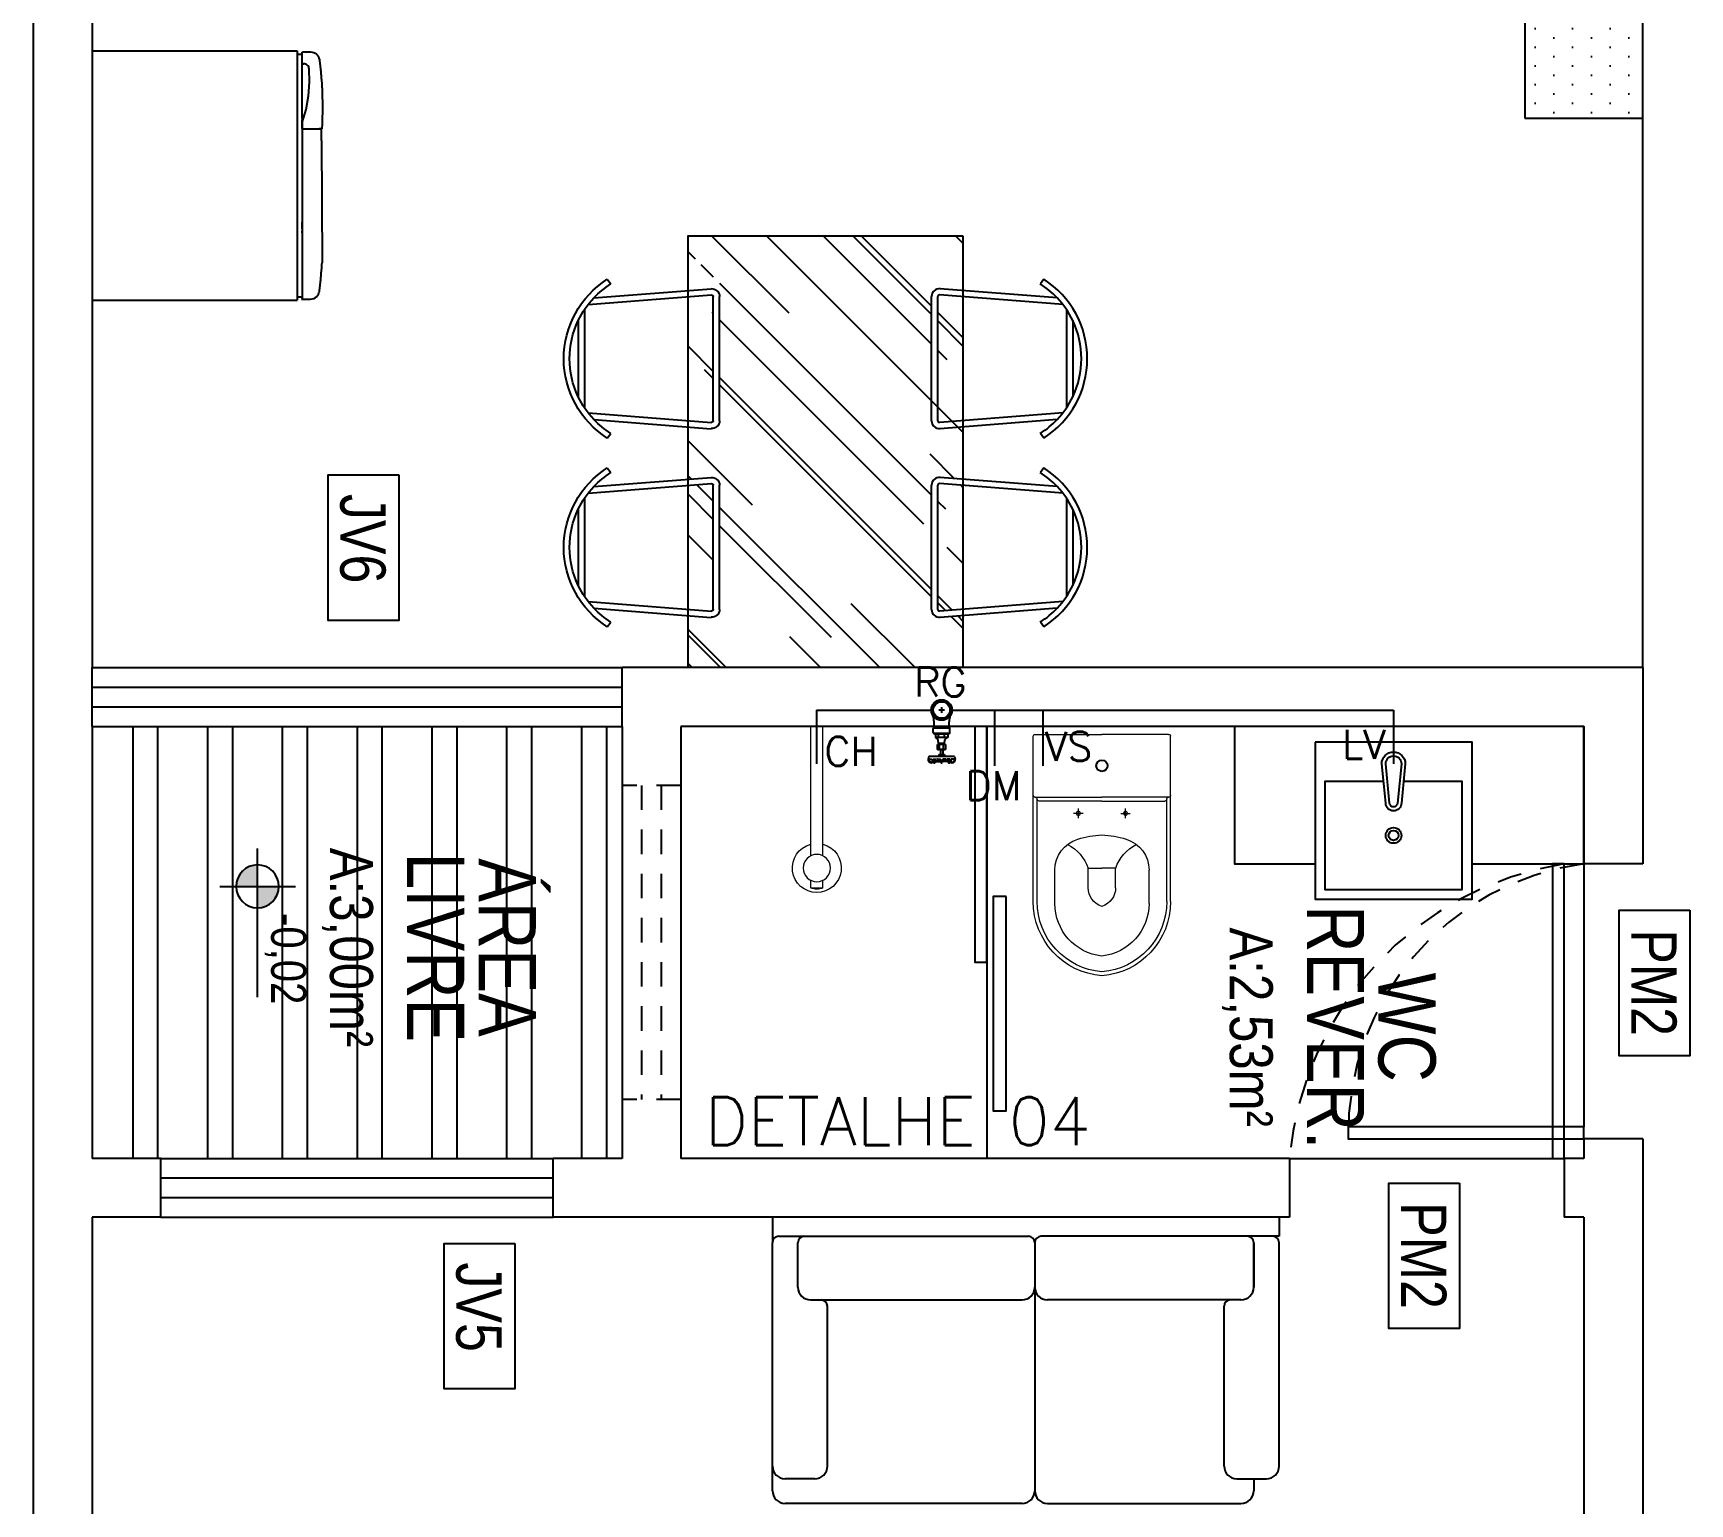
# Model space of a CAD drawing. Header units: millimetres. Extents: x 2993 to 6523, y 1057 to 2221.
# Drawn here: x 3011 to 3019.44, y 1141.56 to 1149.06 of the extents above; entities that cross this region are included whole.
import ezdxf
from ezdxf.enums import TextEntityAlignment as Align

# ---------------------------------------------------------------- set-up
doc = ezdxf.new("R2010")
doc.units = ezdxf.units.MM
doc.linetypes.add('HIDDEN2', pattern=[0.1875, 0.125, -0.0625])
doc.linetypes.add('LINHA_SIMETRIA', pattern=[0.25, 0.15, -0.1])
for name, color, linetype in [('AR-MOB', 252, 'Continuous'), ('AUXILIAR_VIPTEC', 1, 'Continuous'), ('Cnx_Agua_Fria_Det', 150, 'Continuous'), ('DIVERSOS', 1, 'Continuous'), ('E-txt-g', 3, 'Continuous'), ('HIDRA', 4, 'Continuous'), ('LINHA_SIMETRIA', 1, 'LINHA_SIMETRIA'), ('MOB', 251, 'Continuous')]:
    doc.layers.add(name, color=color, linetype=linetype)
doc.layers.add('E-Lay-9', color=9, linetype='Continuous', lineweight=9)
doc.layers.add('E-Txt-W', color=7, linetype='Continuous', lineweight=20)
doc.styles.add('ADITIVOCAD', font='ROMANS.shx')
doc.styles.add('F2', font='ARIALN.TTF')
doc.styles.add('REG60', font='romans.shx', dxfattribs={"width": 0.8, "height": 0.15})
doc.styles.add('REG80', font='romans.shx', dxfattribs={"width": 0.8, "height": 0.2})

# ---------------------------------------------------------------- blocks, each defined once
blk = doc.blocks.new('GELAD-VS')
at = {"color": 8}
blk.add_line((-0.0958, -0.3127), (-0.0958, -0.3151), dxfattribs=at)
for points in [[(-0.2946, 0.2704), (0.3404, 0.2704)], [(-0.2946, 0.2704), (-0.2946, -0.2524)], [(0.3404, 0.2704), (0.3404, -0.2524)], [(-0.2946, -0.2524), (0.3404, -0.2524)], [(-0.2861, -0.2524), (-0.2861, -0.2648)], [(0.3319, -0.2524), (0.3319, -0.2648)], [(-0.2919, -0.2667), (-0.2919, -0.2864), (-0.2915, -0.2903), (-0.2907, -0.2942), (-0.2888, -0.2977), (-0.2861, -0.3011), (-0.2834, -0.3042), (-0.2799, -0.3062), (-0.276, -0.3077), (-0.2722, -0.3089), (-0.2687, -0.3093), (-0.2652, -0.3096), (-0.2613, -0.31), (-0.2578, -0.3104), (-0.254, -0.3108), (-0.2505, -0.3112), (-0.247, -0.3116), (-0.2432, -0.312), (-0.2397, -0.3124), (-0.2358, -0.3127), (-0.2323, -0.3131), (-0.2285, -0.3131), (-0.225, -0.3135), (-0.2211, -0.3139), (-0.2176, -0.3143), (-0.2138, -0.3147), (-0.2103, -0.3147), (-0.2064, -0.3151), (-0.2029, -0.3151), (-0.1991, -0.3154), (-0.1956, -0.3154), (-0.1917, -0.3158), (-0.1882, -0.3158), (-0.1844, -0.3158), (-0.1809, -0.3162), (-0.177, -0.3162), (-0.1735, -0.3162), (-0.1697, -0.3166), (-0.1662, -0.3166), (-0.1623, -0.3166), (-0.1588, -0.3166), (-0.155, -0.3166), (-0.1515, -0.3166), (-0.1476, -0.3166), (-0.1442, -0.3166), (-0.1403, -0.3166), (-0.1368, -0.3166), (-0.1329, -0.3166), (-0.1295, -0.3162), (-0.1256, -0.3162), (-0.1221, -0.3162), (-0.1182, -0.3158), (-0.1148, -0.3158), (-0.1109, -0.3158), (-0.1074, -0.3154), (-0.1039, -0.3154), (-0.1001, -0.3151), (-0.0958, -0.3151)], [(-0.2899, -0.2648), (-0.2899, -0.2648), (-0.2899, -0.2648), (-0.2899, -0.2648), (-0.2899, -0.2648), (-0.2899, -0.2648), (-0.2899, -0.2648), (-0.2907, -0.2648), (-0.2911, -0.2652), (-0.2915, -0.2659), (-0.2915, -0.2663), (-0.2915, -0.2663), (-0.2915, -0.2663), (-0.2915, -0.2663), (-0.2915, -0.2663), (-0.2915, -0.2667)], [(-0.1237, -0.2648), (-0.2899, -0.2648)], [(-0.2636, -0.2648), (-0.2636, -0.2648), (-0.2636, -0.2648), (-0.2636, -0.2648), (-0.2636, -0.2648), (-0.2636, -0.2648), (-0.2636, -0.2648), (-0.2636, -0.2648), (-0.2636, -0.2648)], [(-0.2617, -0.2667), (-0.2617, -0.2663), (-0.2621, -0.2663), (-0.2621, -0.2659), (-0.2621, -0.2659), (-0.2625, -0.2656), (-0.2625, -0.2656), (-0.2625, -0.2652), (-0.2629, -0.2652), (-0.2633, -0.2648), (-0.2633, -0.2648), (-0.2636, -0.2648), (-0.2636, -0.2648)], [(-0.2617, -0.2667), (-0.2617, -0.2687)], [(-0.249, -0.2826), (-0.2513, -0.2822), (-0.254, -0.2814), (-0.2563, -0.2799), (-0.2582, -0.2779), (-0.2598, -0.276), (-0.2609, -0.2737), (-0.2617, -0.271), (-0.2617, -0.2687)], [(-0.1124, -0.2648), (-0.1457, -0.2748), (-0.1797, -0.281), (-0.2145, -0.2837), (-0.249, -0.2826)], [(-0.1237, -0.2648), (-0.1221, -0.2648), (-0.1209, -0.2648), (-0.1194, -0.2648), (-0.119, -0.2648), (-0.1182, -0.2648)], [(-0.1209, -0.2648), (-0.1221, -0.2648)], [(-0.1182, -0.2648), (-0.1182, -0.2648)], [(-0.1124, -0.2648), (-0.1128, -0.2648), (-0.1128, -0.2648), (-0.1132, -0.2648), (-0.1136, -0.2648), (-0.114, -0.2648), (-0.1144, -0.2648), (-0.1148, -0.2648), (-0.1155, -0.2648), (-0.1163, -0.2648), (-0.1171, -0.2648), (-0.1182, -0.2648), (-0.1182, -0.2648)], [(-0.1182, -0.2648), (-0.1182, -0.2648)], [(-0.1124, -0.2648), (-0.0958, -0.2648)], [(-0.0966, -0.2648), (-0.1124, -0.2648), (-0.1124, -0.2648), (-0.1124, -0.2648), (-0.1124, -0.2648), (-0.1124, -0.2648)], [(-0.0966, -0.2648), (-0.0966, -0.2648), (-0.0966, -0.2648), (-0.0966, -0.2648), (-0.0966, -0.2648), (-0.0966, -0.2648), (-0.0966, -0.2648), (-0.0966, -0.2648), (-0.0966, -0.2648), (-0.0966, -0.2648), (-0.0966, -0.2648), (-0.0966, -0.2648), (-0.0966, -0.2648)], [(-0.0958, -0.2648), (0.3404, -0.2648)], [(-0.0958, -0.2648), (-0.0958, -0.2648), (-0.0958, -0.2648), (-0.0958, -0.2648), (-0.0958, -0.2659)], [(-0.0958, -0.2648), (-0.0958, -0.2659)], [(-0.0958, -0.2648), (-0.0958, -0.3093)], [(-0.0958, -0.2648), (-0.0958, -0.3139), (-0.0958, -0.3093)], [(-0.0958, -0.2659), (-0.0958, -0.3081)], [(-0.0958, -0.2675), (-0.0958, -0.2667)], [(-0.0656, -0.2648), (-0.0656, -0.2648), (-0.0656, -0.2648), (-0.0656, -0.2648), (-0.0656, -0.2648), (-0.0656, -0.2648), (-0.0656, -0.2648), (-0.0656, -0.2648), (-0.0656, -0.2648), (-0.0656, -0.2648), (-0.0656, -0.2648), (-0.0656, -0.2648), (-0.0656, -0.2648), (-0.0656, -0.2648), (-0.0656, -0.2648), (-0.0656, -0.2648), (-0.0656, -0.2648), (-0.0656, -0.2648), (-0.0656, -0.2648), (-0.0656, -0.2648), (-0.0656, -0.2648)], [(0.1583, -0.2648), (0.1416, -0.2648)], [(0.1424, -0.2648), (0.1583, -0.2648), (0.1583, -0.2648), (0.1583, -0.2648), (0.1583, -0.2648), (0.1583, -0.2648)], [(0.1583, -0.2648), (0.1583, -0.2648), (0.1587, -0.2648), (0.1587, -0.2648), (0.1594, -0.2648), (0.1598, -0.2648), (0.1602, -0.2648), (0.1606, -0.2648), (0.1614, -0.2648), (0.1621, -0.2648), (0.1629, -0.2648), (0.1637, -0.2648), (0.1641, -0.2648)], [(0.1641, -0.2648), (0.1641, -0.2648)], [(0.1641, -0.2648), (0.1641, -0.2648)], [(0.1691, -0.2648), (0.1679, -0.2648), (0.1668, -0.2648), (0.1652, -0.2648), (0.1648, -0.2648), (0.1641, -0.2648)], [(0.1668, -0.2648), (0.1679, -0.2648)], [(0.1691, -0.2648), (0.3358, -0.2648)], [(0.3095, -0.2648), (0.3095, -0.2648), (0.3095, -0.2648), (0.3095, -0.2648), (0.3095, -0.2648), (0.3095, -0.2648), (0.3095, -0.2648)], [(0.3377, -0.2864), (0.3373, -0.2903), (0.3362, -0.2942), (0.3346, -0.2977), (0.3319, -0.3011), (0.3288, -0.3042), (0.3253, -0.3062), (0.3219, -0.3077), (0.318, -0.3089)], [(0.3377, -0.2663), (0.3377, -0.2663), (0.3377, -0.2663), (0.3377, -0.2663), (0.3377, -0.2663), (0.3377, -0.2663), (0.3377, -0.2663), (0.3377, -0.2659), (0.3373, -0.2652), (0.3365, -0.2648), (0.3362, -0.2648), (0.3362, -0.2648), (0.3362, -0.2648), (0.3362, -0.2648), (0.3362, -0.2648), (0.3362, -0.2648)], [(0.3377, -0.2667), (0.3377, -0.2864)], [(-0.0958, -0.3081), (-0.0958, -0.3081), (-0.0958, -0.3085)], [(-0.0958, -0.3112), (-0.0958, -0.3108), (-0.0958, -0.3108), (-0.0958, -0.3108), (-0.0958, -0.3108), (-0.0958, -0.3104), (-0.0958, -0.3104), (-0.0958, -0.31), (-0.0958, -0.31), (-0.0958, -0.31), (-0.0958, -0.3096), (-0.0958, -0.3093), (-0.0958, -0.3089), (-0.0958, -0.3089), (-0.0958, -0.3085), (-0.0958, -0.3081)], [(-0.0958, -0.3093), (-0.0958, -0.3096)], [(-0.0958, -0.31), (-0.0958, -0.3108)], [(-0.0958, -0.3108), (-0.0958, -0.3112)], [(-0.0958, -0.3112), (-0.0958, -0.3139)], [(-0.0958, -0.312), (-0.0958, -0.3124)], [(-0.0958, -0.3127), (-0.0958, -0.3131)], [(-0.0796, -0.3143), (-0.0838, -0.3143), (-0.0958, -0.3139), (-0.0958, -0.3139)], [(-0.066, -0.3143), (-0.0711, -0.3143), (-0.0796, -0.3143)], [(-0.066, -0.3143), (0.245, -0.3154)], [(0.2194, -0.3162), (0.2194, -0.3162)], [(0.2267, -0.3162), (0.2267, -0.3162)], [(0.318, -0.3089), (0.3145, -0.3093), (0.311, -0.3096), (0.3072, -0.31), (0.3037, -0.3104), (0.2998, -0.3108), (0.2963, -0.3112), (0.2925, -0.3116), (0.289, -0.312), (0.2855, -0.3124), (0.2816, -0.3127), (0.2782, -0.3131), (0.2743, -0.3131), (0.2704, -0.3135), (0.2669, -0.3139), (0.2631, -0.3143), (0.2596, -0.3147), (0.2561, -0.3147), (0.2522, -0.3151), (0.2488, -0.3151), (0.245, -0.3154)]]:
    blk.add_lwpolyline(points, dxfattribs=at)
blk = doc.blocks.new('vaso-s')
at = {"color": 8}
for start, end in [(0, 180), (180, 0)]:
    blk.add_arc((0.08, 0), 0.0143, start, end, dxfattribs=at)
at = {"layer": 'E-Lay-9', "color": 8}
for p, q in [((0, 0.17), (0, 0)), ((0.4256, 0.175), (0.005, 0.175)), ((0.16, 0.17), (0.16, 0.17)), ((0.16, 0.17), (0.16, 0)), ((0.4256, 0.165), (0.165, 0.165)), ((0.17, 0), (0.17, 0.16)), ((0.4306, 0.12), (0.3459, 0.12)), ((0.2134, 0.06), (0.1891, 0.06)), ((0.2013, 0.0479), (0.2013, 0.0722)), ((0.3406, 0.035), (0.3406, 0)), ((0.3906, 0.035), (0.3406, 0.035)), ((0, -0.17), (0, 0)), ((0.16, -0.17), (0.16, 0)), ((0.17, 0), (0.17, -0.1601)), ((0.3406, -0.035), (0.3406, 0)), ((0.3906, -0.035), (0.3406, -0.035)), ((0.2134, -0.06), (0.1891, -0.06)), ((0.2013, -0.0479), (0.2013, -0.0722)), ((0.4306, -0.12), (0.3459, -0.12)), ((0.4256, -0.165), (0.165, -0.165)), ((0.4256, -0.175), (0.005, -0.175)), ((0.16, -0.17), (0.16, -0.17))]:
    blk.add_line(p, q, dxfattribs=at)
for centre in [(0.2013, 0.06), (0.2013, -0.06)]:
    blk.add_circle(centre, 0.005, dxfattribs=at)
for centre, radius, start, end in [((0.005, 0.17), 0.005, 90, 180), ((0.155, 0.17), 0.005, 0, 90), ((0.165, 0.17), 0.00495, 180, 270), ((0.4256, -0.015), 0.19, 4.5281, 90), ((0.165, 0.16), 0.00495, 0, 90), ((0.4256, -0.015), 0.18, 4.7802, 90), ((0.3459, 0.0375), 0.0825, 90, 163.0355), ((0.3754, 0.1358), 0.1066, 206.9395, 250.9647), ((0.4306, -0.015), 0.135, 6.3794, 90), ((0.518, -0.015), 0.2624, 163.0355, 176.7233), ((0.3906, -0.015), 0.05, 17.4576, 90), ((0.518, 0.015), 0.2624, 183.2767, 196.9645), ((0.3754, -0.1358), 0.1066, 109.0353, 153.0605), ((0.3906, 0.015), 0.05, 270, 342.5424), ((0.4256, 0.015), 0.19, 270, 355.4719), ((0.4256, 0.015), 0.18, 270, 355.2198), ((0.4306, 0.015), 0.135, 270, 353.6206), ((0.3459, -0.0375), 0.0825, 196.9645, 270), ((0.165, -0.17), 0.00495, 90, 180), ((0.165, -0.1601), 0.00495, 270, 0), ((0.005, -0.17), 0.005, 180, 270), ((0.155, -0.17), 0.005, 270, 0)]:
    blk.add_arc(centre, radius, start, end, dxfattribs=at)
blk = doc.blocks.new('CUBA QUADRADA-flat-4-flat-1')
at = {"layer": 'MOB'}
blk.add_lwpolyline([(0, -0.2), (0.4, -0.2), (0.4, 0.2), (0, 0.2)], close=True, dxfattribs=at)
blk.add_lwpolyline([(0.1, -0.0255), (0.1, -0.175), (0.375, -0.175), (0.375, 0.175), (0.1, 0.175), (0.1, 0.0255)], dxfattribs=at)
for points in [[(0.155, -0.02), (0.055, -0.03, -1), (0.055, 0.03), (0.155, 0.02, -1)], [(0.155, -0.01), (0.055, -0.02, -1), (0.055, 0.02), (0.155, 0.01, -1)]]:
    blk.add_lwpolyline(points, format="xyb", close=True, dxfattribs=at)
for radius in [0.02, 0.0125]:
    blk.add_circle((0.2375, 0), radius, dxfattribs=at)
blk = doc.blocks.new('TXT-AMB75')
at = {"layer": 'E-txt-g', "style": 'REG80', "width": 0.8, "flags": 8}
blk.add_attdef('TXT', text='', height=0.2, dxfattribs=at).set_placement((0.0055, 0.2964), align=Align.CENTER)
at = {"layer": 'E-Txt-W', "style": 'REG60', "width": 0.8, "flags": 8}
blk.add_attdef('TXT', text='', height=0.15, dxfattribs=at).set_placement((0.0055, 0.0271), align=Align.CENTER)
blk = doc.blocks.new('NIVEL')
at = {"layer": 'DIVERSOS'}
h = blk.add_hatch(color=7, dxfattribs=at)
h.paths.add_polyline_path([(0, 0.137, 0.414214), (-0.137, 0), (0, 0)])
h.paths.add_polyline_path([(0, 0), (0, -0.137, 0.414214), (0.137, 0)])
at = {"layer": 'DIVERSOS', "color": 7}
for p, q in [((0, 0.242), (0, -0.242)), ((0.709, 0), (-0.242, 0))]:
    blk.add_line(p, q, dxfattribs=at)
blk.add_circle((0, 0), 0.137, dxfattribs=at)
blk = doc.blocks.new('cadeira3')
at = {"color": 8}
for p, q in [((339.39, -198.51), (363.62, -198.51)), ((332.14, -203.49), (329.22, -240.82)), ((334.29, -201.65), (331.21, -240.97)), ((335.87, -200.51), (367.14, -200.51)), ((368.73, -201.65), (371.8, -240.97)), ((370.88, -203.49), (373.8, -240.82)), ((326.24, -207.76), (327.72, -208.87)), ((376.77, -207.76), (375.3, -208.87)), ((371.3, -241.51), (331.71, -241.51)), ((371.3, -243.51), (331.71, -243.51))]:
    blk.add_line(p, q, dxfattribs=at)
for centre, radius, start, end in [((351.51, -223.91), 29.99, 32.591, 147.409), ((351.51, -223.93), 28.15, 115.4935, 133.4739), ((351.51, -223.93), 28.15, 64.5065, 115.4935), ((351.51, -223.93), 28.15, 46.5261, 64.5065), ((351.51, -223.93), 28.15, 133.4739, 147.6689), ((351.51, -223.93), 28.15, 32.3311, 46.5261), ((331.71, -241.01), 2.5, 175.5276, 270), ((331.71, -241.01), 0.5, 175.5276, 270), ((371.3, -241.01), 2.5, 270, 4.4724), ((371.3, -241.01), 0.5, 270, 4.4724)]:
    blk.add_arc(centre, radius, start, end, dxfattribs=at)
blk = doc.blocks.new('Chuveiro')
at = {"layer": 'E-Lay-9', "color": 8}
for p, q in [((-0.0311, 0.0156), (-0.3604, 0.0156)), ((0.0509, 0.0156), (0.0311, 0.0156)), ((0.0509, 0.0156), (0.0509, -0.0156)), ((-0.0311, -0.0156), (-0.3604, -0.0156)), ((0.0509, -0.0156), (0.0311, -0.0156))]:
    blk.add_line(p, q, dxfattribs=at)
blk.add_circle((0, 0), 0.0348, dxfattribs=at)
for centre, radius, start, end in [((0, 0), 0.0624, 194.4775, 165.5225), ((0.0093, 0), 0.0444, 339.4266, 20.5734)]:
    blk.add_arc(centre, radius, start, end, dxfattribs=at)
blk = doc.blocks.new("AFPVC'110088- 212")
for p, q in [((-2.42, 12.82), (-2.67, 12.54)), ((-2.07, 13.04), (-1.23, 13.04)), ((-2.06, 13.09), (-1.65, 13.09)), ((-1.52, 13.09), (-0.17, 13.09)), ((-1.31, 12.64), (-1.19, 12.92)), ((-1.1, 12.64), (-1, 12.92)), ((-0.85, 13.04), (-0.17, 13.04)), ((-0.19, 12.76), (-0.15, 13.34)), ((0.19, 12.76), (0.15, 13.34)), ((1.52, 13.09), (0.17, 13.09)), ((0.85, 13.04), (0.17, 13.04)), ((1.1, 12.64), (1, 12.92)), ((1.31, 12.64), (1.19, 12.92)), ((2.07, 13.04), (1.23, 13.04)), ((2.06, 13.09), (1.65, 13.09)), ((2.42, 12.82), (2.67, 12.54)), ((-3.27, 11.81), (-3.43, 12.54)), ((-3.27, 12.54), (-2.46, 12.54)), ((-3.27, 11.81), (3.27, 11.81)), ((-2.16, 12.54), (-1.46, 12.54)), ((-1.01, 8.77), (-1.01, 10.06)), ((-1.01, 10.06), (1.01, 10.06)), ((-1.01, 8.77), (1.01, 8.77)), ((-0.97, 12.54), (-0.36, 12.54)), ((-0.78, 8.56), (-0.86, 7.63)), ((-0.78, 8.56), (0.78, 8.56)), ((-0.72, 11.32), (-0.72, 11.81)), ((0.72, 11.32), (-0.72, 11.32)), ((-0.67, 8.56), (-0.67, 8.77)), ((-0.32, 10.06), (-0.32, 11.32)), ((0.32, 10.06), (0.32, 11.32)), ((0.97, 12.54), (0.36, 12.54)), ((0.67, 8.56), (0.67, 8.77)), ((0.72, 11.32), (0.72, 11.81)), ((0.78, 8.56), (0.86, 7.63)), ((1.01, 10.06), (1.01, 8.77)), ((2.16, 12.54), (1.46, 12.54)), ((3.27, 12.54), (2.46, 12.54)), ((3.27, 11.81), (3.43, 12.54)), ((-2.13, 5.77), (-2.13, 4.74)), ((-1.93, 5.97), (-1.55, 6.13)), ((-1.93, 5.97), (1.93, 5.97)), ((-1.93, 4.22), (-1.93, 3)), ((-1.83, 5.97), (1.83, 5.97)), ((-1.55, 7.01), (-1.11, 7.27)), ((-1.55, 6.13), (-1.55, 7.01)), ((-1.55, 7.01), (1.55, 7.01)), ((1.55, 7.01), (1.11, 7.27)), ((1.55, 6.13), (1.55, 7.01)), ((1.93, 5.97), (1.55, 6.13)), ((1.93, 4.22), (1.93, 3)), ((2.13, 5.77), (2.13, 4.74))]:
    blk.add_line(p, q)
blk.add_circle((0, 0), 2.63)
for centre, radius, start, end in [((-2.69, 12.72), 0.756, 90, 193.8455), ((-2.67, 12.69), 0.61, 90, 193.8455), ((-2.67, 12.97), 0.508, 28.4884, 92.4817), ((-2.66, 12.93), 0.365, 21.0999, 91.9067), ((-1.27, 12.5), 1.19, 130.473, 178.1131), ((-0.59, 12.54), 1.56, 161.2733, 180.1464), ((-1.71, 12.96), 0.371, 121.6161, 166.339), ((-1.86, 13.19), 0.283, 37.609, 135.2142), ((-1.85, 13.09), 0.194, 346.8625, 108.2627), ((-1.96, 13.07), 0.437, 357.1395, 42.8478), ((-1.29, 12.95), 0.111, 341.991, 54.8644), ((-0.84, 12.88), 0.166, 93.3406, 165.5918), ((-0.58, 12.88), 0.41, 303.2082, 342.7092), ((0, 13.32), 0.147, 6.9581, 173.0419), ((0.58, 12.88), 0.41, 197.2908, 236.7918), ((0.84, 12.88), 0.166, 14.4082, 86.6594), ((1.29, 12.95), 0.111, 125.1356, 198.009), ((1.96, 13.07), 0.437, 137.1522, 182.8605), ((1.86, 13.19), 0.283, 44.7858, 142.391), ((1.85, 13.09), 0.194, 71.7373, 193.1375), ((1.71, 12.96), 0.371, 13.661, 58.3839), ((1.27, 12.5), 1.19, 1.8869, 49.527), ((0.59, 12.54), 1.56, 359.8536, 18.7267), ((2.67, 12.97), 0.508, 87.5183, 151.5116), ((2.66, 12.93), 0.365, 88.0933, 158.9001), ((2.67, 12.69), 0.61, 346.1545, 90), ((2.69, 12.72), 0.756, 346.1545, 90), ((-1.51, 12.78), 0.241, 280.6535, 325.6442), ((-0.97, 12.67), 0.132, 193.7214, 269.6698), ((0.97, 12.67), 0.132, 270.3302, 346.2786), ((1.51, 12.78), 0.241, 214.3558, 259.3465), ((-1.93, 5.77), 0.2, 90, 180), ((-1.93, 4.74), 0.2, 180, 225), ((-2.52, 4.21), 0.588, 0.6059, 40.5923), ((-1.48, 7.79), 0.639, 305.5957, 345.8272), ((1.48, 7.79), 0.639, 194.1728, 234.4043), ((1.93, 5.77), 0.2, 0, 90), ((2.52, 4.21), 0.588, 139.4077, 179.3987), ((1.93, 4.74), 0.2, 315, 0), ((-6.69, 3.03), 4.76, 340.4296, 359.7143), ((6.69, 3.03), 4.76, 180.2857, 199.5704)]:
    blk.add_arc(centre, radius, start, end)
at = {"layer": 'AUXILIAR_VIPTEC'}
for p, q in [((-0.51, 9.95), (-0.51, 8.77)), ((0.51, 9.95), (0.51, 8.77)), ((-2.07, 4.6), (2.07, 4.6)), ((-1.93, 4.22), (1.93, 4.22)), ((-1.55, 6.13), (1.55, 6.13)), ((-0.74, 7.01), (-0.74, 6.13)), ((0, 4.22), (1.93, 4.22)), ((0.76, 7.01), (0.76, 6.13))]:
    blk.add_line(p, q, dxfattribs=at)
for radius in [2.43, 2.12]:
    blk.add_circle((0, 0), radius, dxfattribs=at)
for centre, radius, start, end in [((-0.76, 9.71), 0.342, 43.3383, 136.6617), ((0, 8.77), 1.28, 66.4241, 113.5759), ((0.76, 9.71), 0.342, 43.3383, 136.6617)]:
    blk.add_arc(centre, radius, start, end, dxfattribs=at)
at = {"layer": 'LINHA_SIMETRIA', "ltscale": 0.05}
for p, q in [((-0.7, 0), (0.7, 0)), ((0, -0.7), (0, 0.7))]:
    blk.add_line(p, q, dxfattribs=at)

msp = doc.modelspace()

# ---------------------------------------------------------------- hatches: boundary and pattern name
at = {"layer": 'AR-MOB'}
h = msp.add_hatch(dxfattribs=at)
h.set_pattern_fill('DOTS', color=256, scale=0.06, angle=-90, style=0)
h.set_pattern_definition([(270, (998.307285, 11696.25437), (0.09525, -0.047625), [0, -0.09525])])
h.paths.add_polyline_path([(3018.6026, 1148.6229), (3019.2026, 1148.6229), (3019.2026, 1150.8229), (3018.6026, 1150.8229), (3018.6026, 1149.6229)])
h.paths.add_polyline_path([(3018.6026, 1150.8229), (3015.4977, 1150.8229), (3015.4977, 1149.6229), (3018.6026, 1149.6229)])
h.paths.add_polyline_path([(3017.3743, 1150.6718, 0.189713), (3017.3681, 1150.6894, 0.137259), (3017.3441, 1150.7043, 0.071352), (3017.3243, 1150.7072, 0.071352), (3017.3045, 1150.7043, 0.082828), (3017.289, 1150.6968, 0.162454), (3017.2743, 1150.6769), (3017.2743, 1150.6718, -0.133256), (3017.2778, 1150.6847, -0.106756), (3017.289, 1150.6968, -0.082828), (3017.3045, 1150.7043, -0.071352), (3017.3243, 1150.7072, -0.106527), (3017.3533, 1150.7005, -0.211554), (3017.3743, 1150.6769)], flags=16)
h.paths.add_polyline_path([(3017.3243, 1150.5613, -0.053307), (3017.3094, 1150.5629), (3016.9243, 1150.5629, 0.414214), (3016.8443, 1150.4829), (3016.8443, 1149.8429, 0.414214), (3016.9243, 1149.7629), (3017.7243, 1149.7629, 0.414214), (3017.8043, 1149.8429), (3017.8043, 1150.4829, 0.414214), (3017.7243, 1150.5629), (3017.4543, 1150.5629), (3017.4543, 1150.3861, -2), (3017.4143, 1150.3861), (3017.4143, 1150.5629), (3017.3392, 1150.5629, -0.053307)], flags=16)
h.paths.add_polyline_path([(3017.3122, 1150.5884, -0.373013), (3017.3397, 1150.5856, -0.286054), (3017.3349, 1150.5741, -0.082828), (3017.3303, 1150.5719, -0.332025), (3017.3119, 1150.5759, -0.519898)], flags=16)
at = {"layer": 'AR-MOB', "linetype": 'Continuous'}
h = msp.add_hatch(dxfattribs=at)
h.set_pattern_fill('AR-RROOF', color=256, scale=0.02, angle=-45, style=0)
h.set_pattern_definition([(315, (1101.2665, 11839.5936), (1.149472783, -0.431052294), [7.62, -1.016, 2.54, -0.508]), (315, (1101.9239, 11839.29546), (0.11853938, 0.83695987), [1.524, -0.16764, 3.048, -0.381]), (315, (1101.75145, 11839.71932), (2.108564137, -1.627222409), [4.064, -0.7112, 2.032, -0.508])])
edge = h.paths.add_edge_path()
edge.add_line((3015.7394, 1145.8229), (3015.7394, 1146.0882))
edge.add_line((3015.7394, 1146.0882), (3015.6226, 1146.0791))
edge.add_arc((3015.6194, 1146.119), 0.04, -180, -85.52762, ccw=False)
edge.add_line((3015.5794, 1146.119), (3015.5794, 1146.7525))
edge.add_arc((3015.6194, 1146.7525), 0.04, 85.52762, 180, ccw=False)
edge.add_line((3015.6226, 1146.7923), (3015.7394, 1146.7832))
edge.add_line((3015.7394, 1146.7832), (3015.7394, 1147.2082))
edge.add_line((3015.7394, 1147.2082), (3015.6226, 1147.1991))
edge.add_arc((3015.6194, 1147.239), 0.04, -180, -85.52762, ccw=False)
edge.add_line((3015.5794, 1147.239), (3015.5794, 1147.8725))
edge.add_arc((3015.6194, 1147.8725), 0.04, 85.52762, 180, ccw=False)
edge.add_line((3015.6226, 1147.9123), (3015.7394, 1147.9032))
edge.add_line((3015.7394, 1147.9032), (3015.7394, 1148.0229))
edge.add_line((3015.7394, 1148.0229), (3014.7448, 1148.0229))
edge.add_line((3014.7448, 1148.0229), (3014.3394, 1148.0229))
edge.add_line((3014.3394, 1148.0229), (3014.3394, 1147.9032))
edge.add_line((3014.3394, 1147.9032), (3014.4563, 1147.9123))
edge.add_arc((3014.4594, 1147.8725), 0.04, 0, 94.47238, ccw=False)
edge.add_line((3014.4994, 1147.8725), (3014.4994, 1147.239))
edge.add_arc((3014.4594, 1147.239), 0.04, -94.47238, 0, ccw=False)
edge.add_line((3014.4563, 1147.1991), (3014.3394, 1147.2082))
edge.add_line((3014.3394, 1147.2082), (3014.3394, 1146.7832))
edge.add_line((3014.3394, 1146.7832), (3014.4563, 1146.7923))
edge.add_arc((3014.4594, 1146.7525), 0.04, 0, 94.47238, ccw=False)
edge.add_line((3014.4994, 1146.7525), (3014.4994, 1146.119))
edge.add_arc((3014.4594, 1146.119), 0.04, -94.47238, 0, ccw=False)
edge.add_line((3014.4563, 1146.0791), (3014.3394, 1146.0882))
edge.add_line((3014.3394, 1146.0882), (3014.3394, 1145.8229))
edge.add_line((3014.3394, 1145.8229), (3015.7394, 1145.8229))
edge = h.paths.add_edge_path(flags=17)
edge.add_line((3015.7394, 1147.2403), (3015.7394, 1147.8711))
edge.add_line((3015.7394, 1147.8711), (3015.6201, 1147.8804))
edge.add_arc((3015.6194, 1147.8725), 0.008, 85.52762, 180)
edge.add_line((3015.6114, 1147.8725), (3015.6114, 1147.239))
edge.add_arc((3015.6194, 1147.239), 0.008, 180, 274.47238)
edge.add_line((3015.6201, 1147.231), (3015.7394, 1147.2403))
edge = h.paths.add_edge_path(flags=17)
edge.add_line((3015.7394, 1146.1203), (3015.7394, 1146.7511))
edge.add_line((3015.7394, 1146.7511), (3015.6201, 1146.7604))
edge.add_arc((3015.6194, 1146.7525), 0.008, 85.52762, 180)
edge.add_line((3015.6114, 1146.7525), (3015.6114, 1146.119))
edge.add_arc((3015.6194, 1146.119), 0.008, 180, 274.47238)
edge.add_line((3015.6201, 1146.111), (3015.7394, 1146.1203))
edge = h.paths.add_edge_path(flags=17)
edge.add_arc((3014.4594, 1146.119), 0.008, 265.52762, 360)
edge.add_line((3014.4674, 1146.119), (3014.4674, 1146.7525))
edge.add_arc((3014.4594, 1146.7525), 0.008, 0, 94.47238)
edge.add_line((3014.4588, 1146.7604), (3014.3394, 1146.7511))
edge.add_line((3014.3394, 1146.7511), (3014.3394, 1146.1203))
edge.add_line((3014.3394, 1146.1203), (3014.4588, 1146.111))
edge = h.paths.add_edge_path(flags=17)
edge.add_arc((3014.4594, 1147.239), 0.008, 265.52762, 360)
edge.add_line((3014.4674, 1147.239), (3014.4674, 1147.8725))
edge.add_arc((3014.4594, 1147.8725), 0.008, 0, 94.47238)
edge.add_line((3014.4588, 1147.8804), (3014.3394, 1147.8711))
edge.add_line((3014.3394, 1147.8711), (3014.3394, 1147.2403))
edge.add_line((3014.3394, 1147.2403), (3014.4588, 1147.231))
at = {"layer": 'AR-MOB', "linetype": 'HIDDEN2'}
h = msp.add_hatch(dxfattribs=at)
h.set_pattern_fill('ANSI32', color=256, scale=0.04, angle=45, style=0)
h.set_pattern_definition([(90, (998.3073, 11696.25437), (-0.381, 1e-16), []), (90, (998.4343, 11696.38137), (-0.381, 1e-16), [])])
h.paths.add_polyline_path([(3013.6526, 1143.3229), (3014.0026, 1143.3229), (3014.0026, 1145.5229), (3013.8526, 1145.5229), (3011.4526, 1145.5229), (3011.3026, 1145.5229), (3011.3026, 1143.3229), (3011.7526, 1143.3229)])
h.paths.add_polyline_path([(3012.1459, 1144.5991, -1), (3012.1459, 1144.8182, -1)], flags=16)
h.paths.add_polyline_path([(3012.8349, 1144.9527), (3012.8349, 1143.8415), (3013.2723, 1143.8415), (3013.2723, 1144.9527)], flags=24)
h.paths.add_polyline_path([(3012.406, 1144.9712), (3012.406, 1143.823), (3012.8003, 1143.823), (3012.8003, 1144.9712)], flags=24)
h.paths.add_polyline_path([(3013.1802, 1144.9442), (3013.1802, 1143.85), (3013.731, 1143.85), (3013.731, 1144.9442)], flags=24)
h.paths.add_polyline_path([(3011.6414, 1145.2994), (3011.6414, 1143.4382), (3011.9178, 1143.4382), (3011.9178, 1145.2994)], flags=24)
h.paths.add_polyline_path([(3012.1263, 1144.6261), (3012.1263, 1144.054), (3012.4474, 1144.054), (3012.4474, 1144.6261)], flags=24)

# ---------------------------------------------------------------- linework, layer by layer
at = {"layer": 'AR-MOB', "linetype": 'Continuous'}
for p, q in [((3011.0026, 1151.3229), (3011.0026, 1124.4229)), ((3011.0026, 1151.3229), (3011.0026, 1124.4229)), ((3011.3026, 1150.8229), (3011.3026, 1145.8229)), ((3018.6026, 1150.8229), (3018.6026, 1148.6229)), ((3019.2026, 1148.6229), (3019.2026, 1150.8229)), ((3018.6026, 1148.6229), (3019.2026, 1148.6229)), ((3011.3026, 1145.8229), (3011.3026, 1145.8229)), ((3011.3026, 1145.5229), (3011.3026, 1145.8229)), ((3019.2026, 1145.8229), (3014.0026, 1145.8229)), ((3014.0026, 1145.5229), (3014.0026, 1145.8229)), ((3019.2026, 1145.8229), (3014.3026, 1145.8229)), ((3019.2026, 1145.8229), (3019.2026, 1144.8229)), ((3011.3026, 1145.5229), (3011.3026, 1143.3229)), ((3011.3026, 1145.5229), (3011.3026, 1145.5229)), ((3014.0026, 1145.5229), (3014.0026, 1143.3229)), ((3014.0026, 1145.5229), (3014.0026, 1145.5229)), ((3018.9026, 1145.5229), (3014.3026, 1145.5229)), ((3014.3026, 1145.5229), (3014.3026, 1143.3229)), ((3018.9026, 1145.5229), (3014.3026, 1145.5229)), ((3018.9026, 1145.5229), (3018.9026, 1144.8229)), ((3019.2026, 1144.8229), (3018.9026, 1144.8229)), ((3018.9026, 1143.4229), (3018.9026, 1143.3229)), ((3019.2026, 1143.4229), (3018.9026, 1143.4229)), ((3019.2026, 1143.4229), (3019.2026, 1138.6229)), ((3011.6526, 1143.3229), (3011.3026, 1143.3229)), ((3011.6526, 1143.0229), (3011.6526, 1143.3229)), ((3014.0026, 1143.3229), (3013.6526, 1143.3229)), ((3013.6526, 1143.0229), (3013.6526, 1143.3229)), ((3017.4026, 1143.3229), (3014.3026, 1143.3229)), ((3017.4026, 1143.3229), (3017.4026, 1143.0229)), ((3018.9026, 1143.3229), (3018.8026, 1143.3229)), ((3018.8026, 1143.3229), (3018.8026, 1143.0229)), ((3011.3026, 1143.0229), (3011.3026, 1138.6229)), ((3011.6526, 1143.0229), (3011.3026, 1143.0229)), ((3017.4026, 1143.0229), (3013.6526, 1143.0229)), ((3018.9026, 1143.0229), (3018.8026, 1143.0229)), ((3018.9026, 1143.0229), (3018.9026, 1138.6229))]:
    msp.add_line(p, q, dxfattribs=at)
at = {"layer": 'AR-MOB'}
for p, q in [((3019.2026, 1145.8229), (3019.2026, 1148.6229)), ((3015.7394, 1148.0229), (3015.7394, 1145.8229)), ((3011.3026, 1145.8229), (3014.0026, 1145.8229)), ((3015.7394, 1145.8229), (3014.3394, 1145.8229)), ((3011.3026, 1145.7229), (3014.0026, 1145.7229)), ((3011.3026, 1145.6229), (3014.0026, 1145.6229)), ((3011.3026, 1145.5229), (3014.0026, 1145.5229)), ((3015.8605, 1145.5229), (3015.8605, 1143.3229)), ((3018.9026, 1144.8229), (3018.9026, 1143.4829)), ((3011.6526, 1143.3229), (3013.6526, 1143.3229)), ((3017.4026, 1143.3229), (3018.7426, 1143.3229)), ((3011.6526, 1143.2229), (3013.6526, 1143.2229)), ((3011.6526, 1143.1229), (3013.6526, 1143.1229)), ((3011.6526, 1143.0229), (3013.6526, 1143.0229)), ((3014.7691, 1143.0229), (3014.7691, 1142.8933)), ((3017.3502, 1143.0229), (3014.7691, 1143.0229)), ((3017.3502, 1143.0229), (3017.3502, 1142.9257)), ((3014.7691, 1141.6297), (3014.7691, 1142.8933)), ((3014.8015, 1142.9257), (3014.9311, 1142.9257)), ((3014.8987, 1142.6665), (3014.8987, 1142.8933)), ((3014.9311, 1142.9257), (3016.0732, 1142.9257)), ((3016.1056, 1142.8933), (3016.1056, 1142.6665)), ((3016.1056, 1142.8933), (3016.1056, 1142.6665)), ((3017.1882, 1142.9257), (3016.138, 1142.9257)), ((3017.3178, 1142.9257), (3017.1882, 1142.9257)), ((3017.2206, 1142.6665), (3017.2206, 1142.8933)), ((3017.2206, 1142.8933), (3017.2206, 1142.6665)), ((3017.3502, 1142.9257), (3017.253, 1142.9257)), ((3017.3502, 1141.7551), (3017.3502, 1142.8933)), ((3016.1056, 1142.6665), (3016.1056, 1141.6297)), ((3016.1056, 1142.6665), (3016.1056, 1141.6297)), ((3014.9635, 1142.6017), (3016.0408, 1142.6017)), ((3015.0493, 1141.7551), (3015.0493, 1142.5693)), ((3017.1558, 1142.6017), (3016.1704, 1142.6017)), ((3017.0699, 1141.7551), (3017.0699, 1142.5693)), ((3014.9845, 1141.6903), (3014.8339, 1141.6903)), ((3017.1347, 1141.6903), (3017.2854, 1141.6903)), ((3017.2206, 1141.6903), (3017.2206, 1141.6297)), ((3017.2206, 1141.6903), (3017.2206, 1141.6297)), ((3015.1579, 1141.5649), (3014.8339, 1141.5649)), ((3016.0408, 1141.5649), (3015.1579, 1141.5649)), ((3016.1704, 1141.5649), (3017.1558, 1141.5649))]:
    msp.add_line(p, q, dxfattribs=at)
at = {"layer": 'AR-MOB', "linetype": 'HIDDEN2'}
for p, q in [((3014.3026, 1145.2229), (3014.0026, 1145.2229)), ((3014.1026, 1145.2229), (3014.1026, 1143.6229)), ((3014.2026, 1145.2229), (3014.2026, 1143.6229)), ((3014.3026, 1143.6229), (3014.0026, 1143.6229))]:
    msp.add_line(p, q, dxfattribs=at)
at = {"layer": 'AR-MOB'}
for points in [[(3015.7394, 1148.0229), (3015.7394, 1145.8229), (3014.3394, 1145.8229), (3014.3394, 1148.0229)], [(3012.866, 1146.805), (3012.866, 1146.0636), (3012.5055, 1146.0636), (3012.5055, 1146.805)], [(3015.8605, 1145.5229), (3015.7992, 1145.5229), (3015.7992, 1144.3229), (3015.8605, 1144.3229)], [(3018.7426, 1143.3229), (3018.8026, 1143.3229), (3018.8026, 1144.8229), (3018.7426, 1144.8229)], [(3015.9589, 1144.6564), (3015.894, 1144.6564), (3015.894, 1143.5657), (3015.9589, 1143.5657)], [(3019.4428, 1144.5872), (3019.4428, 1143.8458), (3019.0822, 1143.8458), (3019.0822, 1144.5872)], [(3018.9026, 1143.4229), (3018.9026, 1143.4829), (3017.7026, 1143.4829), (3017.7026, 1143.4229)], [(3018.2699, 1143.1971), (3018.2699, 1142.4557), (3017.9094, 1142.4557), (3017.9094, 1143.1971)], [(3013.4567, 1142.8899), (3013.4567, 1142.1485), (3013.0961, 1142.1485), (3013.0961, 1142.8899)]]:
    msp.add_lwpolyline(points, close=True, dxfattribs=at)
msp.add_lwpolyline([(3018.3331, 1144.8229), (3018.9026, 1144.8229), (3018.9026, 1145.5229), (3017.1232, 1145.5229), (3017.1232, 1144.8229), (3017.5331, 1144.8229)], dxfattribs=at)
at = {"layer": 'AR-MOB', "linetype": 'HIDDEN2'}
for centre, radius, start, end in [((3019.0687, 1143.1712), 1.673, 99.15265, 174.79722), ((3019.0873, 1143.4503), 1.3849, 97.66254, 181.13488)]:
    msp.add_arc(centre, radius, start, end, dxfattribs=at)
at = {"layer": 'AR-MOB'}
for centre, radius, start, end in [((3014.8015, 1142.8933), 0.0324, 90, 180), ((3014.9311, 1142.8933), 0.0324, 90, 180), ((3016.0732, 1142.8933), 0.0324, 0, 90), ((3016.138, 1142.8933), 0.0324, 90, 180), ((3017.1882, 1142.8933), 0.0324, 0, 90), ((3017.1882, 1142.8933), 0.0324, 0, 90), ((3017.3178, 1142.8933), 0.0324, 0, 90), ((3014.9635, 1142.6665), 0.0648, 180, 270), ((3016.0408, 1142.6665), 0.0648, 270, 0), ((3016.1704, 1142.6665), 0.0648, 180, 270), ((3017.1558, 1142.6665), 0.0648, 270, 0), ((3017.1558, 1142.6665), 0.0648, 270, 0), ((3015.0169, 1142.5693), 0.0324, 0, 90), ((3017.1023, 1142.5693), 0.0324, 90, 180), ((3014.8339, 1141.7551), 0.0648, 180, 270), ((3014.9845, 1141.7551), 0.0648, 270, 0), ((3017.1347, 1141.7551), 0.0648, 180, 270), ((3017.2854, 1141.7551), 0.0648, 270, 0), ((3014.8339, 1141.6297), 0.0648, 180, 270), ((3016.0408, 1141.6297), 0.0648, 270, 0), ((3016.1704, 1141.6297), 0.0648, 180, 270), ((3017.1558, 1141.6297), 0.0648, 270, 0)]:
    msp.add_arc(centre, radius, start, end, dxfattribs=at)
at = {"layer": 'HIDRA'}
for p, q in [((3014.9936, 1145.607), (3014.9936, 1145.3327)), ((3014.9936, 1145.607), (3015.5883, 1145.607)), ((3015.6731, 1145.607), (3017.9331, 1145.607)), ((3015.9017, 1145.3229), (3015.9017, 1145.607)), ((3016.1475, 1145.3229), (3016.1475, 1145.607)), ((3017.9331, 1145.607), (3017.9331, 1145.3329))]:
    msp.add_line(p, q, dxfattribs=at)

# ---------------------------------------------------------------- block references
at = {"layer": 'AR-MOB'}
for name, p, xscale, yscale, zscale, rotation in [('GELAD-VS', (3011.8435, 1148.3757), -2, 2, 2, 90), ('cadeira3', (3010.6032, 1153.021), -0.01600000000034925, 0.01599999999998545, 0.016, 90), ('cadeira3', (3019.4757, 1153.021), 0.01600000000034925, 0.01600000000034925, 0.01600000000034925, 270), ('cadeira3', (3010.6032, 1152.0598), -0.01600000000034925, 0.01599999999998545, 0.016, 90), ('cadeira3', (3019.4757, 1152.0598), 0.01600000000034925, 0.01600000000034925, 0.01600000000034925, 270), ('Chuveiro', (3014.995, 1144.802), -2, 2, 2, 90), ('vaso-s', (3016.4475, 1145.4829), -2, 2, 2, 90), ('CUBA QUADRADA-flat-4-flat-1', (3017.9331, 1145.4429), 2, 2, 2, 270)]:
    msp.add_blockref(name, p, dxfattribs=dict(at, xscale=xscale, yscale=yscale, zscale=zscale, rotation=rotation))
at = {"layer": 'AR-MOB', "linetype": 'Continuous', "xscale": -0.7971733240954236, "yscale": 0.7971733240954236, "zscale": 0.7971733240954236, "rotation": 90}
msp.add_blockref('NIVEL', (3012.1459, 1144.7086), dxfattribs=at)
at = {"layer": 'AR-MOB'}
ref = msp.add_blockref('TXT-AMB75', (3012.4755, 1144.4051), dxfattribs=dict(at, xscale=1.458, yscale=1.458, zscale=1.458, rotation=270))
ref.add_attrib('TXT', 'LIVRE', dxfattribs={"layer": 'E-txt-g', "color": 2, "height": 0.2916, "rotation": 270, "style": 'F2'}).set_placement((3012.9078, 1144.3971), align=Align.CENTER)
ref.add_attrib('TXT', 'A:3,00m²', dxfattribs={"layer": 'E-Txt-W', "height": 0.2187, "rotation": 270, "style": 'F2'}).set_placement((3012.515, 1144.3971), align=Align.CENTER)
ref = msp.add_blockref('TXT-AMB75', (3012.8398, 1144.4051), dxfattribs=dict(at, xscale=1.458, yscale=1.458, zscale=1.458, rotation=270))
ref.add_attrib('TXT', 'ÁREA', dxfattribs={"layer": 'E-txt-g', "color": 2, "height": 0.2916, "rotation": 270, "style": 'F2'}).set_placement((3013.272, 1144.3971), align=Align.CENTER)
ref = msp.add_blockref('TXT-AMB75', (3017.0596, 1143.9988), dxfattribs=dict(at, xscale=1.458, yscale=1.458, zscale=1.458, rotation=270))
ref.add_attrib('TXT', 'REVER.', dxfattribs={"layer": 'E-txt-g', "color": 2, "height": 0.2916, "rotation": 270, "style": 'F2'}).set_placement((3017.4918, 1143.9908), align=Align.CENTER)
ref.add_attrib('TXT', 'A:2,53m²', dxfattribs={"layer": 'E-Txt-W', "height": 0.2187, "rotation": 270, "style": 'F2'}).set_placement((3017.0991, 1143.9908), align=Align.CENTER)
ref = msp.add_blockref('TXT-AMB75', (3017.4239, 1143.9988), dxfattribs=dict(at, xscale=1.458, yscale=1.458, zscale=1.458, rotation=270))
ref.add_attrib('TXT', 'WC', dxfattribs={"layer": 'E-txt-g', "color": 2, "height": 0.2916, "rotation": 270, "style": 'F2'}).set_placement((3017.8561, 1143.9908), align=Align.CENTER)
at = {"layer": 'Cnx_Agua_Fria_Det', "xscale": 0.02, "yscale": 0.02, "zscale": 0.02, "rotation": 180}
msp.add_blockref("AFPVC'110088- 212", (3015.6307, 1145.607), dxfattribs=at)

# ---------------------------------------------------------------- texts
at = {"layer": 'AR-MOB', "linetype": 'Continuous', "style": 'F2'}
for s, height, p in [('JV6', 0.23079, (3012.798, 1146.7077)), ('-0,02', 0.17812, (3012.3932, 1144.5726)), ('PM2', 0.23079, (3019.3748, 1144.4899)), ('PM2', 0.23079, (3018.2019, 1143.0998)), ('JV5', 0.23079, (3013.3887, 1142.7926))]:
    msp.add_text(s, height=height, rotation=270, dxfattribs=at).set_placement(p, align=Align.TOP_LEFT)
at = {"layer": 'HIDRA', "attachment_point": 5, "style": 'ADITIVOCAD'}
for s, insert, char_height in [('RG', (3015.6247, 1145.749), 0.14766), ('LV', (3017.7825, 1145.4316), 0.14766), ('CH', (3015.1698, 1145.3959), 0.14766), ('VS', (3016.2781, 1145.4215), 0.14766), ('DM', (3015.8955, 1145.2214), 0.14766), ('DETALHE 04', (3015.4077, 1143.5121), 0.24375)]:
    msp.add_mtext(s, dxfattribs=dict(at, insert=insert, char_height=char_height))

doc.saveas('drawing.dxf')
